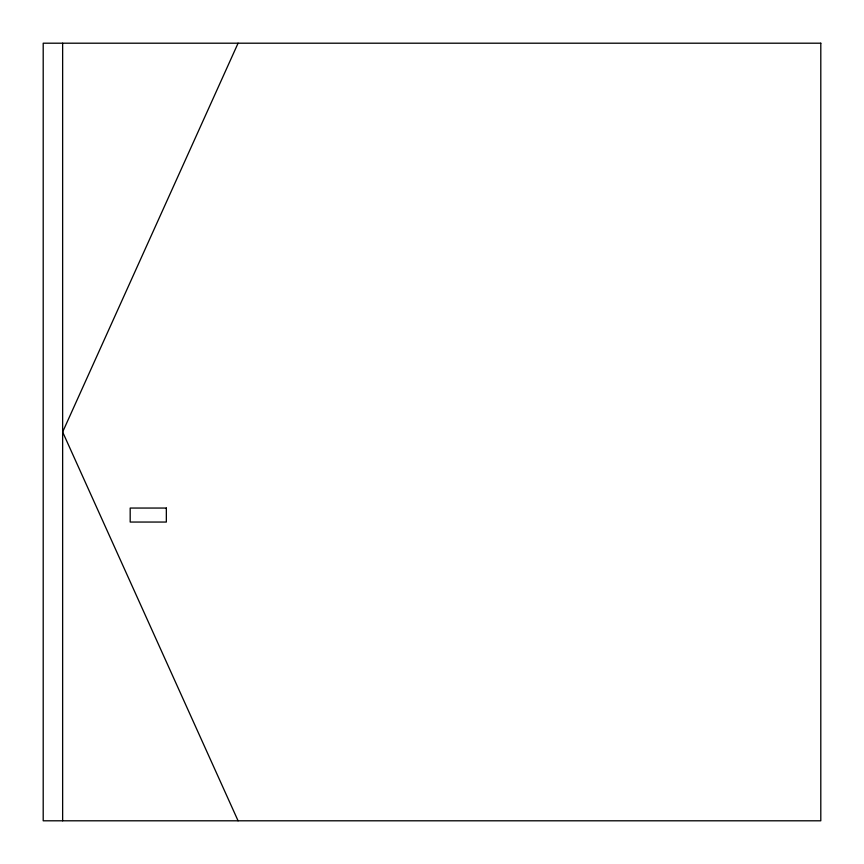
<?xml version="1.0" encoding="UTF-8"?>
<svg xmlns="http://www.w3.org/2000/svg" width="864" height="864" viewBox="0 0 864 864"><rect width="100%" height="100%" fill="white"/><g stroke="black" fill="none" stroke-linecap="round" stroke-linejoin="round"><path stroke-width="1.3" d="M238.075 43.2L62.64 432L238.075 820.8M62.64 43.2L62.64 820.8M820.8 43.2L43.2 43.2L43.2 820.8L820.8 820.8L820.8 43.2M166.342 508.054L130.183 508.054L130.183 522.05L166.342 522.05L166.342 508.054"/></g></svg>
